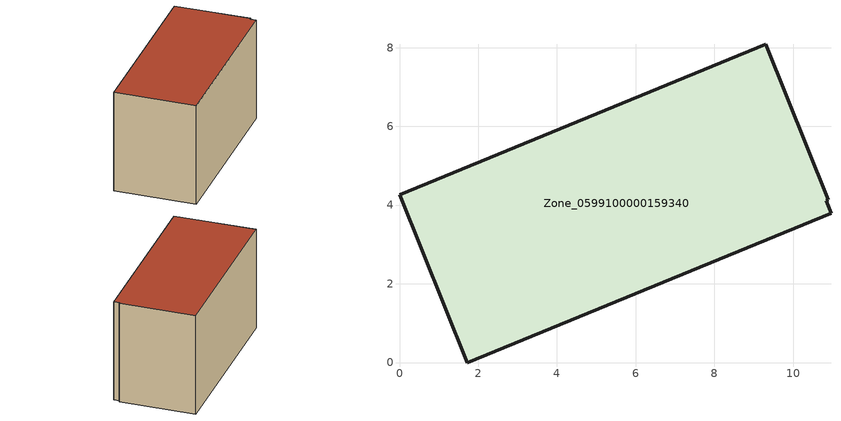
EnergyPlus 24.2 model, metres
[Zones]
Zone_0599100000159340
 floor ground (C_G): 10.84,4.11 10.96,3.8 1.72,0 0,4.26 9.3,8.08 10.89,4.13 z2.91
 wall outside (C_F): 10.89,4.13 9.3,8.08 0,4.26 1.72,0 10.96,3.8 10.84,4.11 10.89,4.13 z2.91:8.82
 roof outside (C_R): 10.96,3.8 10.84,4.11 10.89,4.13 9.3,8.08 0,4.26 1.72,0 z8.82
[BUILDING]
Pand.0599100000159340: North Axis=0; Terrain=City; Loads Convergence Tolerance Value=0.04; Temperature Convergence Tolerance Value=0.4; Solar Distribution=FullExterior; Maximum Number of Warmup Days=25; Minimum Number of Warmup Days=1
[Site:Location]
Rotterdam.The.Hague.AP_ZH_NLD Design_Conditions: Latitude=51.96; Longitude=4.45; Time Zone=1; Elevation=-4.5
[SITE:GROUNDTEMPERATURE:BUILDINGSURFACE]
18, 18, 18, 18, 18, 18, 18, 18, 18, 18, 18, 18
[MATERIAL] Thermal Absorptance=0.9; Solar Absorptance=0.7; Visible Absorptance=0.7
Name | Roughness | Thickness | Conductivity | Density | Specific Heat
G.TI.1946-1964 | MediumSmooth | 0.15 | 1 | 540 | 1210
F.TI.1946-1964 | Rough | 0.3 | 0.857143 | 1920 | 840
R.TI.1946-1964 | MediumRough | 0.2 | 0.277778 | 1500 | 1000
[CONSTRUCTION]
C_G: G.TI.1946-1964
C_F: F.TI.1946-1964
C_R: R.TI.1946-1964
[ZONE]
Zone_0599100000159340: Type=1; Multiplier=1; Ceiling Height=Autocalculate; Volume=Autocalculate; Floor Area=autocalculate; Part of Total Floor Area=Yes
[ZONEINFILTRATION:DESIGNFLOWRATE]
Infil_Zone_0599100000159340: Zone or ZoneList or Space or SpaceList=Zone_0599100000159340; Schedule=AlwaysOn; Design Flow Rate Calculation Method=Flow/Area; Flow Rate per Floor Area=0.003; Constant Term Coefficient=1; Temperature Term Coefficient=0; Velocity Term Coefficient=0; Velocity Squared Term Coefficient=0
[HVACTEMPLATE:ZONE:IDEALLOADSAIRSYSTEM]
Zone_0599100000159340: Maximum Heating Supply Air Temperature=50; Minimum Cooling Supply Air Temperature=13; Maximum Heating Supply Air Humidity Ratio=0.0156; Minimum Cooling Supply Air Humidity Ratio=0.0077; Heating Limit=NoLimit; Cooling Limit=NoLimit; Dehumidification Control Type=ConstantSensibleHeatRatio; Cooling Sensible Heat Ratio=0.7; Dehumidification Setpoint=60; Humidification Control Type=None; Humidification Setpoint=30; Outdoor Air Method=None; Outdoor Air Flow Rate per Person=0.00944; Outdoor Air Flow Rate per Zone Floor Area=0; Outdoor Air Flow Rate per Zone=0; Demand Controlled Ventilation Type=None; Outdoor Air Economizer Type=NoEconomizer; Heat Recovery Type=None; Sensible Heat Recovery Effectiveness=0.7; Latent Heat Recovery Effectiveness=0.65
[ZONECONTROL:THERMOSTAT]
ThermostatControl_Zone_0599100000159340: Zone or ZoneList=Zone_0599100000159340; Control Type Schedule=DualSetpointControlType; Control 1=Thermostat_Zone_0599100000159340; Temperature Difference Between Cutout And Setpoint=0
[THERMOSTATSETPOINT:DUALSETPOINT]
Thermostat_Zone_0599100000159340: Heating Setpoint Temperature Schedule=HeatingSetpoint_Zone_0599100000159340; Cooling Setpoint Temperature Schedule=CoolingSetpoint_Zone_0599100000159340
[SCHEDULE:COMPACT]
HeatingSetpoint_Zone_0599100000159340: Through: 12/31, For: AllDays, Until: 24:00, 21
CoolingSetpoint_Zone_0599100000159340: Through: 12/31, For: AllDays, Until: 24:00, 24
DualSetpointControlType: Through: 12/31, For: AllDays, Until: 24:00, 4
AlwaysOn: Through: 12/31, For: AllDays, Until: 24:00, 1
